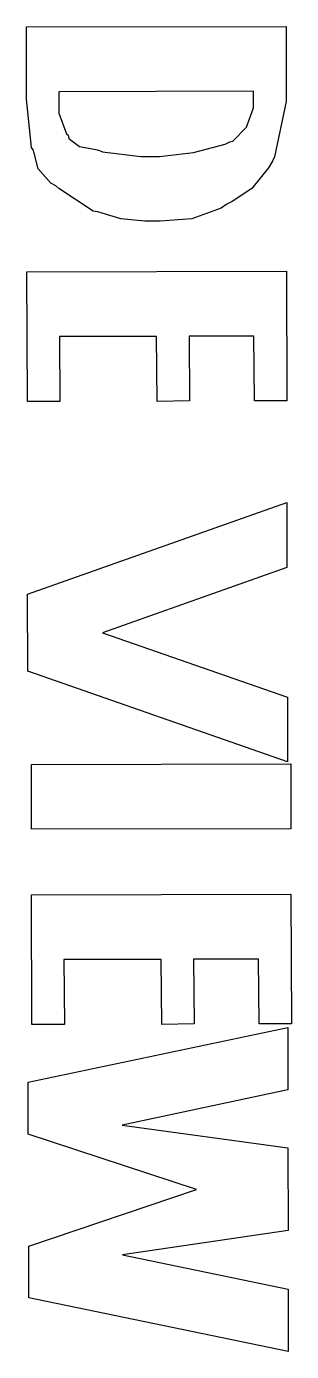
# Model space of a CAD drawing. Extents: x 0.1 to 11.6, y 0.3 to 16.2.
# Drawn here: x 4.449 to 4.562, y 9.867 to 10.435 of the extents above; entities that cross this region are included whole.
import ezdxf

# ---------------------------------------------------------------- set-up
doc = ezdxf.new("R2010")
doc.units = 0
doc.header["$MEASUREMENT"] = 0

msp = doc.modelspace()

# ---------------------------------------------------------------- linework, layer by layer
at = {"color": 0}
for points in [[(4.55968, 10.4347), (4.55968, 10.4111), (4.55968, 10.4026), (4.55479, 10.3788), (4.55382, 10.377), (4.55214, 10.3741), (4.54497, 10.3653), (4.53657, 10.3597), (4.53429, 10.3586), (4.53185, 10.3568), (4.51937, 10.3523), (4.50581, 10.3512), (4.50282, 10.3512), (4.49929, 10.3512), (4.48888, 10.3523), (4.48096, 10.3547), (4.47917, 10.3553), (4.47711, 10.3556), (4.46235, 10.3652), (4.46115, 10.3664), (4.45893, 10.3675), (4.45361, 10.3737), (4.45182, 10.3804), (4.45139, 10.3818), (4.45068, 10.3829), (4.44857, 10.4036), (4.44857, 10.4104), (4.44857, 10.4345), (4.55968, 10.4347)], [(4.54579, 10.407), (4.46246, 10.4067), (4.46246, 10.4007), (4.46246, 10.3975), (4.46571, 10.3887), (4.46636, 10.3881), (4.46669, 10.3867), (4.47125, 10.3833), (4.47825, 10.382), (4.47982, 10.3816), (4.48112, 10.3809), (4.49756, 10.379), (4.50304, 10.379), (4.50549, 10.379), (4.52007, 10.3807), (4.53364, 10.3843), (4.5356, 10.3852), (4.53694, 10.3856), (4.54275, 10.3915), (4.54579, 10.3998), (4.54579, 10.4026), (4.54579, 10.407)], [(4.55985, 10.3298), (4.56006, 10.2742), (4.54617, 10.2742), (4.54596, 10.302), (4.51818, 10.302), (4.51839, 10.2742), (4.5045, 10.274), (4.50429, 10.3018), (4.46262, 10.3018), (4.46283, 10.274), (4.44894, 10.274), (4.44874, 10.3295), (4.55985, 10.3298)], [(4.56006, 10.2306), (4.56006, 10.2028), (4.48107, 10.1748), (4.56028, 10.1472), (4.56028, 10.1195), (4.44917, 10.1583), (4.44894, 10.1913), (4.56006, 10.2306)], [(4.56174, 10.1186), (4.56174, 10.0908), (4.45063, 10.0906), (4.45063, 10.1184), (4.56174, 10.1186)], [(4.56179, 10.0627), (4.56201, 10.0072), (4.54812, 10.0072), (4.5479, 10.0349), (4.52013, 10.0349), (4.52035, 10.0072), (4.50646, 10.0069), (4.50624, 10.0347), (4.46457, 10.0347), (4.46479, 10.0069), (4.4509, 10.0069), (4.45068, 10.0625), (4.56179, 10.0627)], [(4.56044, 10.0056), (4.56044, 9.97889), (4.48947, 9.96371), (4.56044, 9.95394), (4.56065, 9.91857), (4.48969, 9.90815), (4.56065, 9.89339), (4.56065, 9.86669), (4.44954, 9.88971), (4.44954, 9.91183), (4.52138, 9.93614), (4.44933, 9.95979), (4.44933, 9.98215), (4.56044, 10.0056)]]:
    msp.add_lwpolyline(points, close=True, dxfattribs=at)

doc.saveas('drawing.dxf')
